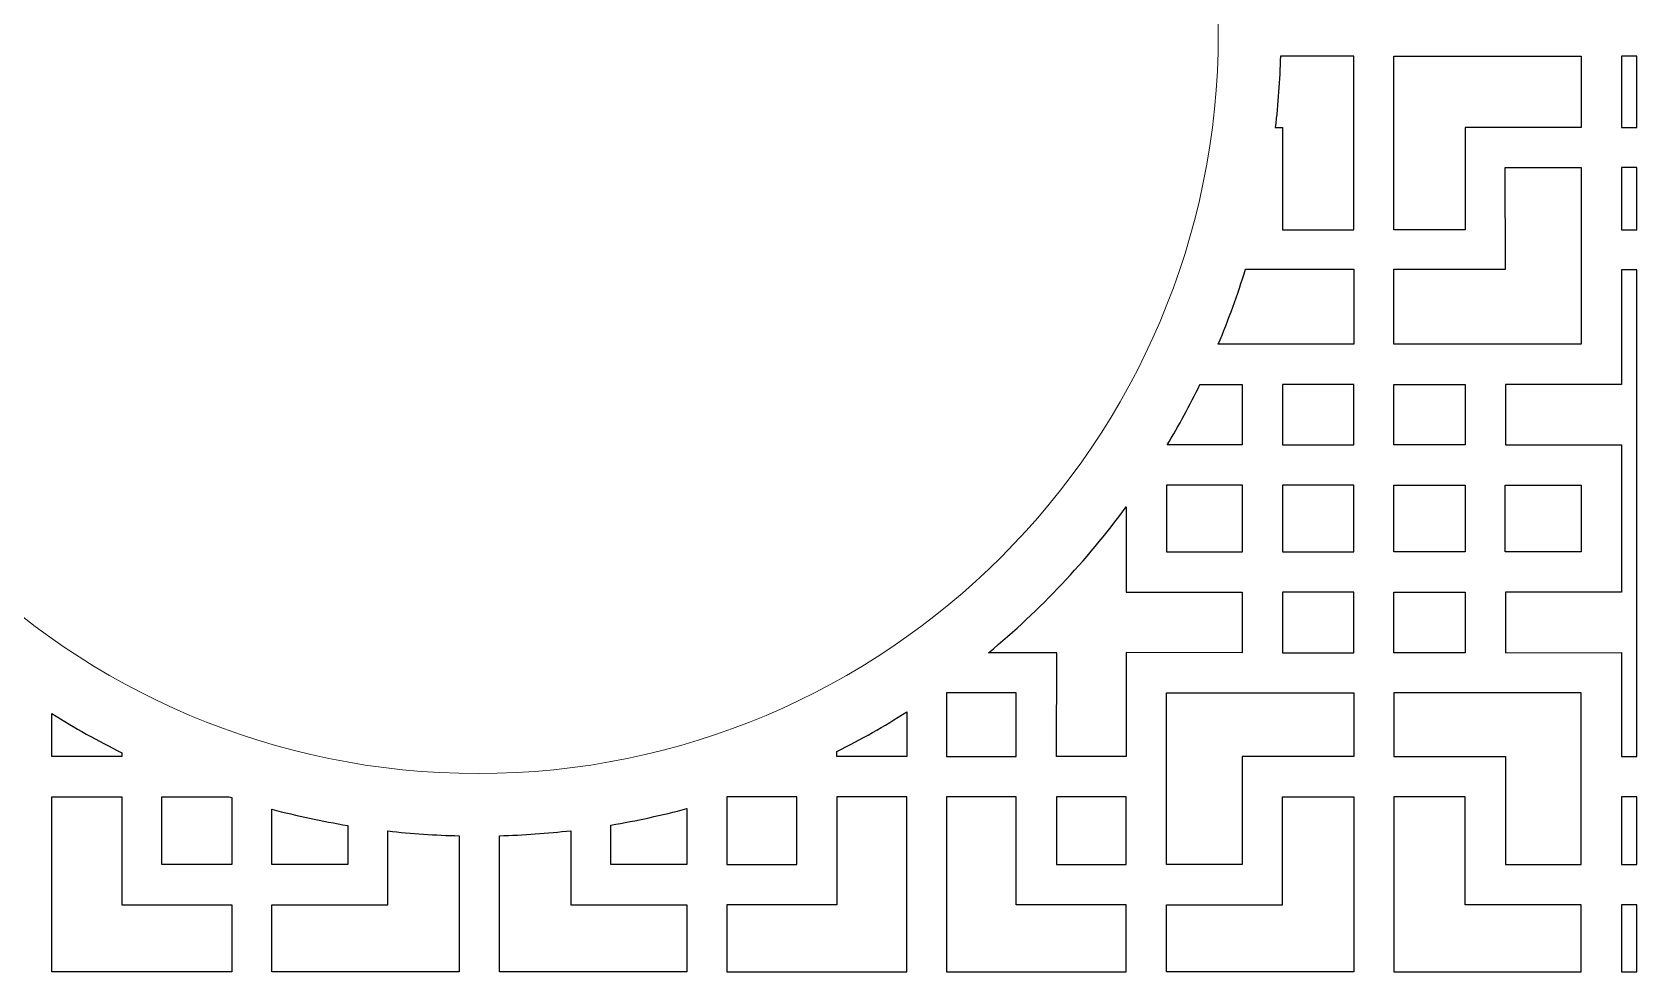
# Model space of a CAD drawing. Header units: centimetres. Extents: x -149 to 149, y -171 to 171.
# Drawn here: x 59.9 to 149.3, y -52.3 to 0 of the extents above; entities that cross this region are included whole.
import ezdxf

# ---------------------------------------------------------------- set-up
doc = ezdxf.new("R2010")
doc.units = ezdxf.units.CM
doc.header["$MEASUREMENT"] = 0
doc.layers.add('layer 1', color=7, linetype='Continuous')

msp = doc.modelspace()

# ---------------------------------------------------------------- linework, layer by layer
at = {"layer": 'layer 1', "color": 250, "lineweight": 9}
msp.add_ellipse((84.76632, -0.01514), major_axis=(0, 41.24595), ratio=0.99999976, dxfattribs=at)
at = {"layer": 'layer 1', "color": 142}
for points, knots in [([(129.47301, -1.29067), (129.47301, -1.29067), (133.55774, -1.29072), (133.55774, -1.29072), (133.55774, -1.29072), (133.55774, -1.29072), (133.55774, -10.96861), (133.55774, -10.96861), (133.55774, -10.96861), (133.55774, -10.96861), (129.58533, -10.96861), (129.58533, -10.96861), (129.58533, -10.96861), (129.58533, -10.96861), (129.58533, -5.26623), (129.58533, -5.26623), (129.58533, -5.26623), (129.58533, -5.26623), (129.18572, -5.26625), (129.18572, -5.26625), (129.18572, -5.26625), (129.33886, -3.95747), (129.43545, -2.63143), (129.47301, -1.29067)], [0, 0, 0, 0, 0.14285714, 0.14285714, 0.14285714, 0.14285714, 0.28571429, 0.28571429, 0.28571429, 0.28571429, 0.42857143, 0.42857143, 0.42857143, 0.42857143, 0.57142857, 0.57142857, 0.57142857, 0.57142857, 0.71428571, 0.71428571, 0.71428571, 0.71428571, 1, 1, 1, 1]), ([(135.79342, -1.29072), (135.79342, -1.29072), (135.79342, -10.96861), (135.79342, -10.96861), (135.79342, -10.96861), (135.79342, -10.96861), (139.76582, -10.96861), (139.76582, -10.96861), (139.76582, -10.96861), (139.76582, -10.96861), (139.76582, -5.26623), (139.76582, -5.26623), (139.76582, -5.26623), (139.76582, -5.26623), (146.23535, -5.26623), (146.23535, -5.26623), (146.23535, -5.26623), (146.23535, -5.26623), (146.23535, -1.29072), (146.23535, -1.29072), (146.23535, -1.29072), (146.23535, -1.29072), (135.79342, -1.29072), (135.79342, -1.29072)], [0, 0, 0, 0, 0.14285714, 0.14285714, 0.14285714, 0.14285714, 0.28571429, 0.28571429, 0.28571429, 0.28571429, 0.42857143, 0.42857143, 0.42857143, 0.42857143, 0.57142857, 0.57142857, 0.57142857, 0.57142857, 0.71428571, 0.71428571, 0.71428571, 0.71428571, 1, 1, 1, 1]), ([(149.33447, -5.26626), (149.33447, -5.26626), (148.47158, -5.26623), (148.47158, -5.26623), (148.47158, -5.26623), (148.47158, -5.26623), (148.47158, -1.29072), (148.47158, -1.29072), (148.47158, -1.29072), (148.47158, -1.29072), (149.33447, -1.29072), (149.33447, -1.29072), (149.33447, -1.29072), (149.33447, -1.29072), (149.33447, -5.26626), (149.33447, -5.26626)], [0, 0, 0, 0, 0.2, 0.2, 0.2, 0.2, 0.4, 0.4, 0.4, 0.4, 0.6, 0.6, 0.6, 0.6, 1, 1, 1, 1]), ([(146.23224, -17.34805), (146.23224, -17.34805), (146.23224, -7.50246), (146.23224, -7.50246), (146.23224, -7.50246), (146.23224, -7.50246), (142.00325, -7.50246), (142.00325, -7.50246), (142.00325, -7.50246), (142.00325, -7.50246), (142.00516, -13.16291), (142.00516, -13.16291), (142.00516, -13.16291), (142.00516, -13.16291), (135.79342, -13.16291), (135.79342, -13.16291), (135.79342, -13.16291), (135.79342, -13.16291), (135.79342, -17.34805), (135.79342, -17.34805), (135.79342, -17.34805), (135.79342, -17.34805), (146.23224, -17.34805), (146.23224, -17.34805)], [0, 0, 0, 0, 0.14285714, 0.14285714, 0.14285714, 0.14285714, 0.28571429, 0.28571429, 0.28571429, 0.28571429, 0.42857143, 0.42857143, 0.42857143, 0.42857143, 0.57142857, 0.57142857, 0.57142857, 0.57142857, 0.71428571, 0.71428571, 0.71428571, 0.71428571, 1, 1, 1, 1]), ([(149.33447, -10.96865), (149.33447, -10.96865), (148.47158, -10.96861), (148.47158, -10.96861), (148.47158, -10.96861), (148.47158, -10.96861), (148.47158, -7.50246), (148.47158, -7.50246), (148.47158, -7.50246), (148.47158, -7.50246), (149.33447, -7.50246), (149.33447, -7.50246), (149.33447, -7.50246), (149.33447, -7.50246), (149.33447, -10.96865), (149.33447, -10.96865)], [0, 0, 0, 0, 0.2, 0.2, 0.2, 0.2, 0.4, 0.4, 0.4, 0.4, 0.6, 0.6, 0.6, 0.6, 1, 1, 1, 1]), ([(126.00687, -17.34813), (126.00687, -17.34813), (133.55774, -17.34805), (133.55774, -17.34805), (133.55774, -17.34805), (133.55774, -17.34805), (133.55774, -13.16291), (133.55774, -13.16291), (133.55774, -13.16291), (133.55774, -13.16291), (127.5263, -13.16287), (127.5263, -13.16287), (127.5263, -13.16287), (127.08798, -14.58964), (126.58019, -15.98606), (126.00687, -17.34813)], [0, 0, 0, 0, 0.2, 0.2, 0.2, 0.2, 0.4, 0.4, 0.4, 0.4, 0.6, 0.6, 0.6, 0.6, 1, 1, 1, 1]), ([(149.33447, -40.3191), (149.33447, -40.3191), (148.47158, -40.31908), (148.47158, -40.31908), (148.47158, -40.31908), (148.47158, -40.31908), (148.47158, -34.52663), (148.47158, -34.52663), (148.47158, -34.52663), (148.47158, -34.52663), (142.00516, -34.52972), (142.00516, -34.52972), (142.00516, -34.52972), (142.00516, -34.52972), (142.00516, -31.15054), (142.00516, -31.15054), (142.00516, -31.15054), (142.00516, -31.15054), (148.47158, -31.15055), (148.47158, -31.15055), (148.47158, -31.15055), (148.47158, -31.15055), (148.47158, -22.95725), (148.47158, -22.95725), (148.47158, -22.95725), (148.47158, -22.95725), (142.00516, -22.95727), (142.00516, -22.95727), (142.00516, -22.95727), (142.00516, -22.95727), (142.00516, -19.58739), (142.00516, -19.58739), (142.00516, -19.58739), (142.00516, -19.58739), (148.47158, -19.58739), (148.47158, -19.58739), (148.47158, -19.58739), (148.47158, -19.58739), (148.47158, -13.20482), (148.47158, -13.20482), (148.47158, -13.20482), (148.47158, -13.20482), (149.33447, -13.20482), (149.33447, -13.20482), (149.33447, -13.20482), (149.33447, -13.20482), (149.33447, -40.3191), (149.33447, -40.3191)], [0, 0, 0, 0, 0.07692308, 0.07692308, 0.07692308, 0.07692308, 0.15384615, 0.15384615, 0.15384615, 0.15384615, 0.23076923, 0.23076923, 0.23076923, 0.23076923, 0.30769231, 0.30769231, 0.30769231, 0.30769231, 0.38461538, 0.38461538, 0.38461538, 0.38461538, 0.46153846, 0.46153846, 0.46153846, 0.46153846, 0.53846154, 0.53846154, 0.53846154, 0.53846154, 0.61538462, 0.61538462, 0.61538462, 0.61538462, 0.69230769, 0.69230769, 0.69230769, 0.69230769, 0.76923077, 0.76923077, 0.76923077, 0.76923077, 0.84615385, 0.84615385, 0.84615385, 0.84615385, 1, 1, 1, 1]), ([(123.16418, -22.95732), (123.16418, -22.95732), (127.346, -22.95727), (127.346, -22.95727), (127.346, -22.95727), (127.346, -22.95727), (127.346, -19.58739), (127.346, -19.58739), (127.346, -19.58739), (127.346, -19.58739), (124.99058, -19.58744), (124.99058, -19.58744), (124.99058, -19.58744), (124.42895, -20.73928), (123.81926, -21.86345), (123.16418, -22.95732)], [0, 0, 0, 0, 0.2, 0.2, 0.2, 0.2, 0.4, 0.4, 0.4, 0.4, 0.6, 0.6, 0.6, 0.6, 1, 1, 1, 1]), ([(129.58222, -19.58429), (129.58222, -19.58429), (133.55774, -19.58429), (133.55774, -19.58429), (133.55774, -19.58429), (133.55774, -19.58429), (133.55774, -22.95727), (133.55774, -22.95727), (133.55774, -22.95727), (133.55774, -22.95727), (129.58222, -22.95727), (129.58222, -22.95727), (129.58222, -22.95727), (129.58222, -22.95727), (129.58222, -19.58429), (129.58222, -19.58429)], [0, 0, 0, 0, 0.2, 0.2, 0.2, 0.2, 0.4, 0.4, 0.4, 0.4, 0.6, 0.6, 0.6, 0.6, 1, 1, 1, 1]), ([(139.76893, -19.58429), (139.76893, -19.58429), (135.79342, -19.58429), (135.79342, -19.58429), (135.79342, -19.58429), (135.79342, -19.58429), (135.79342, -22.95727), (135.79342, -22.95727), (135.79342, -22.95727), (135.79342, -22.95727), (139.76893, -22.95727), (139.76893, -22.95727), (139.76893, -22.95727), (139.76893, -22.95727), (139.76893, -19.58429), (139.76893, -19.58429)], [0, 0, 0, 0, 0.2, 0.2, 0.2, 0.2, 0.4, 0.4, 0.4, 0.4, 0.6, 0.6, 0.6, 0.6, 1, 1, 1, 1]), ([(123.11891, -25.19349), (123.11891, -25.19349), (127.35221, -25.19349), (127.35221, -25.19349), (127.35221, -25.19349), (127.35221, -25.19349), (127.35221, -28.9081), (127.35221, -28.9081), (127.35221, -28.9081), (127.35221, -28.9081), (123.11891, -28.9081), (123.11891, -28.9081), (123.11891, -28.9081), (123.11891, -28.9081), (123.11891, -25.19349), (123.11891, -25.19349)], [0, 0, 0, 0, 0.2, 0.2, 0.2, 0.2, 0.4, 0.4, 0.4, 0.4, 0.6, 0.6, 0.6, 0.6, 1, 1, 1, 1]), ([(129.58222, -25.19349), (129.58222, -25.19349), (133.55774, -25.19349), (133.55774, -25.19349), (133.55774, -25.19349), (133.55774, -25.19349), (133.55774, -28.91431), (133.55774, -28.91431), (133.55774, -28.91431), (133.55774, -28.91431), (129.58222, -28.91431), (129.58222, -28.91431), (129.58222, -28.91431), (129.58222, -28.91431), (129.58222, -25.19349), (129.58222, -25.19349)], [0, 0, 0, 0, 0.2, 0.2, 0.2, 0.2, 0.4, 0.4, 0.4, 0.4, 0.6, 0.6, 0.6, 0.6, 1, 1, 1, 1]), ([(139.76893, -25.19349), (139.76893, -25.19349), (135.79342, -25.19349), (135.79342, -25.19349), (135.79342, -25.19349), (135.79342, -25.19349), (135.79342, -28.91431), (135.79342, -28.91431), (135.79342, -28.91431), (135.79342, -28.91431), (139.76893, -28.91431), (139.76893, -28.91431), (139.76893, -28.91431), (139.76893, -28.91431), (139.76893, -25.19349), (139.76893, -25.19349)], [0, 0, 0, 0, 0.2, 0.2, 0.2, 0.2, 0.4, 0.4, 0.4, 0.4, 0.6, 0.6, 0.6, 0.6, 1, 1, 1, 1]), ([(146.23224, -25.19349), (146.23224, -25.19349), (141.99894, -25.19349), (141.99894, -25.19349), (141.99894, -25.19349), (141.99894, -25.19349), (141.99894, -28.9081), (141.99894, -28.9081), (141.99894, -28.9081), (141.99894, -28.9081), (146.23224, -28.9081), (146.23224, -28.9081), (146.23224, -28.9081), (146.23224, -28.9081), (146.23224, -25.19349), (146.23224, -25.19349)], [0, 0, 0, 0, 0.2, 0.2, 0.2, 0.2, 0.4, 0.4, 0.4, 0.4, 0.6, 0.6, 0.6, 0.6, 1, 1, 1, 1]), ([(113.20834, -34.52976), (113.20834, -34.52976), (117.00963, -34.52972), (117.00963, -34.52972), (117.00963, -34.52972), (117.00963, -34.52972), (116.99414, -40.31908), (116.99414, -40.31908), (116.99414, -40.31908), (116.99414, -40.31908), (120.87958, -40.31908), (120.87958, -40.31908), (120.87958, -40.31908), (120.87958, -40.31908), (120.87958, -34.52663), (120.87958, -34.52663), (120.87958, -34.52663), (120.87958, -34.52663), (127.346, -34.52972), (127.346, -34.52972), (127.346, -34.52972), (127.346, -34.52972), (127.346, -31.15054), (127.346, -31.15054), (127.346, -31.15054), (127.346, -31.15054), (120.87958, -31.15055), (120.87958, -31.15055), (120.87958, -31.15055), (120.87958, -31.15055), (120.87978, -26.40072), (120.87978, -26.40072), (120.87978, -26.40072), (118.66986, -29.41993), (116.0905, -32.15183), (113.20834, -34.52976)], [0, 0, 0, 0, 0.1, 0.1, 0.1, 0.1, 0.2, 0.2, 0.2, 0.2, 0.3, 0.3, 0.3, 0.3, 0.4, 0.4, 0.4, 0.4, 0.5, 0.5, 0.5, 0.5, 0.6, 0.6, 0.6, 0.6, 0.7, 0.7, 0.7, 0.7, 0.8, 0.8, 0.8, 0.8, 1, 1, 1, 1]), ([(129.58222, -31.14744), (129.58222, -31.14744), (133.55774, -31.14744), (133.55774, -31.14744), (133.55774, -31.14744), (133.55774, -31.14744), (133.55774, -34.52972), (133.55774, -34.52972), (133.55774, -34.52972), (133.55774, -34.52972), (129.58222, -34.52972), (129.58222, -34.52972), (129.58222, -34.52972), (129.58222, -34.52972), (129.58222, -31.14744), (129.58222, -31.14744)], [0, 0, 0, 0, 0.2, 0.2, 0.2, 0.2, 0.4, 0.4, 0.4, 0.4, 0.6, 0.6, 0.6, 0.6, 1, 1, 1, 1]), ([(139.76893, -31.14744), (139.76893, -31.14744), (135.79342, -31.14744), (135.79342, -31.14744), (135.79342, -31.14744), (135.79342, -31.14744), (135.79342, -34.52972), (135.79342, -34.52972), (135.79342, -34.52972), (135.79342, -34.52972), (139.76893, -34.52972), (139.76893, -34.52972), (139.76893, -34.52972), (139.76893, -34.52972), (139.76893, -31.14744), (139.76893, -31.14744)], [0, 0, 0, 0, 0.2, 0.2, 0.2, 0.2, 0.4, 0.4, 0.4, 0.4, 0.6, 0.6, 0.6, 0.6, 1, 1, 1, 1]), ([(110.86315, -36.76286), (110.86315, -36.76286), (114.7548, -36.76286), (114.7548, -36.76286), (114.7548, -36.76286), (114.7548, -36.76286), (114.7548, -40.31286), (114.7548, -40.31286), (114.7548, -40.31286), (114.7548, -40.31286), (110.86315, -40.31286), (110.86315, -40.31286), (110.86315, -40.31286), (110.86315, -40.31286), (110.86315, -36.76286), (110.86315, -36.76286)], [0, 0, 0, 0, 0.2, 0.2, 0.2, 0.2, 0.4, 0.4, 0.4, 0.4, 0.6, 0.6, 0.6, 0.6, 1, 1, 1, 1]), ([(127.346, -40.31286), (127.346, -40.31286), (133.55774, -40.31908), (133.55774, -40.31908), (133.55774, -40.31908), (133.55774, -40.31908), (133.55774, -36.76596), (133.55774, -36.76596), (133.55774, -36.76596), (133.55774, -36.76596), (123.11891, -36.76596), (123.11891, -36.76596), (123.11891, -36.76596), (123.11891, -36.76596), (123.11891, -46.33514), (123.11891, -46.33514), (123.11891, -46.33514), (123.11891, -46.33514), (127.346, -46.33514), (127.346, -46.33514), (127.346, -46.33514), (127.346, -46.33514), (127.346, -40.31286), (127.346, -40.31286)], [0, 0, 0, 0, 0.14285714, 0.14285714, 0.14285714, 0.14285714, 0.28571429, 0.28571429, 0.28571429, 0.28571429, 0.42857143, 0.42857143, 0.42857143, 0.42857143, 0.57142857, 0.57142857, 0.57142857, 0.57142857, 0.71428571, 0.71428571, 0.71428571, 0.71428571, 1, 1, 1, 1]), ([(142.00516, -40.31286), (142.00516, -40.31286), (135.79342, -40.31908), (135.79342, -40.31908), (135.79342, -40.31908), (135.79342, -40.31908), (135.79342, -36.76596), (135.79342, -36.76596), (135.79342, -36.76596), (135.79342, -36.76596), (146.23224, -36.76596), (146.23224, -36.76596), (146.23224, -36.76596), (146.23224, -36.76596), (146.23224, -46.33514), (146.23224, -46.33514), (146.23224, -46.33514), (146.23224, -46.33514), (142.00516, -46.33514), (142.00516, -46.33514), (142.00516, -46.33514), (142.00516, -46.33514), (142.00516, -40.31286), (142.00516, -40.31286)], [0, 0, 0, 0, 0.14285714, 0.14285714, 0.14285714, 0.14285714, 0.28571429, 0.28571429, 0.28571429, 0.28571429, 0.42857143, 0.42857143, 0.42857143, 0.42857143, 0.57142857, 0.57142857, 0.57142857, 0.57142857, 0.71428571, 0.71428571, 0.71428571, 0.71428571, 1, 1, 1, 1]), ([(61.02596, -37.92352), (61.02596, -37.92352), (61.02606, -40.31286), (61.02606, -40.31286), (61.02606, -40.31286), (61.02606, -40.31286), (64.91461, -40.31286), (64.91461, -40.31286), (64.91461, -40.31286), (64.91461, -40.31286), (64.91456, -40.10188), (64.91456, -40.10188), (64.91456, -40.10188), (63.57919, -39.43916), (62.2816, -38.71166), (61.02596, -37.92352)], [0, 0, 0, 0, 0.2, 0.2, 0.2, 0.2, 0.4, 0.4, 0.4, 0.4, 0.6, 0.6, 0.6, 0.6, 1, 1, 1, 1]), ([(104.76324, -40.02957), (104.76324, -40.02957), (104.76322, -40.31286), (104.76322, -40.31286), (104.76322, -40.31286), (104.76322, -40.31286), (108.65177, -40.31286), (108.65177, -40.31286), (108.65177, -40.31286), (108.65177, -40.31286), (108.65182, -37.83209), (108.65182, -37.83209), (108.65182, -37.83209), (107.39652, -38.62672), (106.09895, -39.36062), (104.76324, -40.02957)], [0, 0, 0, 0, 0.2, 0.2, 0.2, 0.2, 0.4, 0.4, 0.4, 0.4, 0.6, 0.6, 0.6, 0.6, 1, 1, 1, 1]), ([(64.91461, -48.57137), (64.91461, -48.57137), (64.91461, -42.5522), (64.91461, -42.5522), (64.91461, -42.5522), (64.91461, -42.5522), (61.02606, -42.5522), (61.02606, -42.5522), (61.02606, -42.5522), (61.02606, -42.5522), (61.02606, -52.31084), (61.02606, -52.31084), (61.02606, -52.31084), (61.02606, -52.31084), (71.04249, -52.31084), (71.04249, -52.31084), (71.04249, -52.31084), (71.04249, -52.31084), (71.04249, -48.57137), (71.04249, -48.57137), (71.04249, -48.57137), (71.04249, -48.57137), (64.91461, -48.57137), (64.91461, -48.57137)], [0, 0, 0, 0, 0.14285714, 0.14285714, 0.14285714, 0.14285714, 0.28571429, 0.28571429, 0.28571429, 0.28571429, 0.42857143, 0.42857143, 0.42857143, 0.42857143, 0.57142857, 0.57142857, 0.57142857, 0.57142857, 0.71428571, 0.71428571, 0.71428571, 0.71428571, 1, 1, 1, 1]), ([(71.04249, -42.59381), (70.99645, -42.57898), (70.95039, -42.56406), (70.90443, -42.54909), (70.90443, -42.54909), (70.90443, -42.54909), (67.15084, -42.54909), (67.15084, -42.54909), (67.15084, -42.54909), (67.15084, -42.54909), (67.15084, -46.33514), (67.15084, -46.33514), (67.15084, -46.33514), (67.15084, -46.33514), (71.04249, -46.33514), (71.04249, -46.33514), (71.04249, -46.33514), (71.04249, -46.33514), (71.04249, -42.59381), (71.04249, -42.59381)], [0, 0, 0, 0, 0.16666667, 0.16666667, 0.16666667, 0.16666667, 0.33333333, 0.33333333, 0.33333333, 0.33333333, 0.5, 0.5, 0.5, 0.5, 0.66666667, 0.66666667, 0.66666667, 0.66666667, 1, 1, 1, 1]), ([(98.63534, -42.54909), (98.63534, -42.54909), (102.527, -42.54909), (102.527, -42.54909), (102.527, -42.54909), (102.527, -42.54909), (102.527, -46.33514), (102.527, -46.33514), (102.527, -46.33514), (102.527, -46.33514), (98.63534, -46.33514), (98.63534, -46.33514), (98.63534, -46.33514), (98.63534, -46.33514), (98.63534, -42.54909), (98.63534, -42.54909)], [0, 0, 0, 0, 0.2, 0.2, 0.2, 0.2, 0.4, 0.4, 0.4, 0.4, 0.6, 0.6, 0.6, 0.6, 1, 1, 1, 1]), ([(104.76322, -48.57137), (104.76322, -48.57137), (104.76322, -42.5522), (104.76322, -42.5522), (104.76322, -42.5522), (104.76322, -42.5522), (108.65177, -42.5522), (108.65177, -42.5522), (108.65177, -42.5522), (108.65177, -42.5522), (108.65177, -52.31084), (108.65177, -52.31084), (108.65177, -52.31084), (108.65177, -52.31084), (98.63534, -52.31084), (98.63534, -52.31084), (98.63534, -52.31084), (98.63534, -52.31084), (98.63534, -48.57137), (98.63534, -48.57137), (98.63534, -48.57137), (98.63534, -48.57137), (104.76322, -48.57137), (104.76322, -48.57137)], [0, 0, 0, 0, 0.14285714, 0.14285714, 0.14285714, 0.14285714, 0.28571429, 0.28571429, 0.28571429, 0.28571429, 0.42857143, 0.42857143, 0.42857143, 0.42857143, 0.57142857, 0.57142857, 0.57142857, 0.57142857, 0.71428571, 0.71428571, 0.71428571, 0.71428571, 1, 1, 1, 1]), ([(110.86315, -52.31084), (110.86315, -52.31084), (110.86315, -42.5522), (110.86315, -42.5522), (110.86315, -42.5522), (110.86315, -42.5522), (114.75482, -42.5522), (114.75482, -42.5522), (114.75482, -42.5522), (114.75482, -42.5522), (114.7517, -48.57137), (114.7517, -48.57137), (114.7517, -48.57137), (114.7517, -48.57137), (120.87958, -48.57137), (120.87958, -48.57137), (120.87958, -48.57137), (120.87958, -48.57137), (120.87958, -52.31084), (120.87958, -52.31084), (120.87958, -52.31084), (120.87958, -52.31084), (110.86315, -52.31084), (110.86315, -52.31084)], [0, 0, 0, 0, 0.14285714, 0.14285714, 0.14285714, 0.14285714, 0.28571429, 0.28571429, 0.28571429, 0.28571429, 0.42857143, 0.42857143, 0.42857143, 0.42857143, 0.57142857, 0.57142857, 0.57142857, 0.57142857, 0.71428571, 0.71428571, 0.71428571, 0.71428571, 1, 1, 1, 1]), ([(116.98792, -42.54909), (116.98792, -42.54909), (120.87958, -42.54909), (120.87958, -42.54909), (120.87958, -42.54909), (120.87958, -42.54909), (120.87958, -46.33514), (120.87958, -46.33514), (120.87958, -46.33514), (120.87958, -46.33514), (116.98792, -46.33514), (116.98792, -46.33514), (116.98792, -46.33514), (116.98792, -46.33514), (116.98792, -42.54909), (116.98792, -42.54909)], [0, 0, 0, 0, 0.2, 0.2, 0.2, 0.2, 0.4, 0.4, 0.4, 0.4, 0.6, 0.6, 0.6, 0.6, 1, 1, 1, 1]), ([(133.55774, -52.31084), (133.55774, -52.31084), (133.55774, -42.5522), (133.55774, -42.5522), (133.55774, -42.5522), (133.55774, -42.5522), (129.58222, -42.5522), (129.58222, -42.5522), (129.58222, -42.5522), (129.58222, -42.5522), (129.58533, -48.57137), (129.58533, -48.57137), (129.58533, -48.57137), (129.58533, -48.57137), (123.11891, -48.57137), (123.11891, -48.57137), (123.11891, -48.57137), (123.11891, -48.57137), (123.11891, -52.31084), (123.11891, -52.31084), (123.11891, -52.31084), (123.11891, -52.31084), (133.55774, -52.31084), (133.55774, -52.31084)], [0, 0, 0, 0, 0.14285714, 0.14285714, 0.14285714, 0.14285714, 0.28571429, 0.28571429, 0.28571429, 0.28571429, 0.42857143, 0.42857143, 0.42857143, 0.42857143, 0.57142857, 0.57142857, 0.57142857, 0.57142857, 0.71428571, 0.71428571, 0.71428571, 0.71428571, 1, 1, 1, 1]), ([(135.79342, -52.31084), (135.79342, -52.31084), (135.79342, -42.5522), (135.79342, -42.5522), (135.79342, -42.5522), (135.79342, -42.5522), (139.76893, -42.5522), (139.76893, -42.5522), (139.76893, -42.5522), (139.76893, -42.5522), (139.76582, -48.57137), (139.76582, -48.57137), (139.76582, -48.57137), (139.76582, -48.57137), (146.23224, -48.57137), (146.23224, -48.57137), (146.23224, -48.57137), (146.23224, -48.57137), (146.23224, -52.31084), (146.23224, -52.31084), (146.23224, -52.31084), (146.23224, -52.31084), (135.79342, -52.31084), (135.79342, -52.31084)], [0, 0, 0, 0, 0.14285714, 0.14285714, 0.14285714, 0.14285714, 0.28571429, 0.28571429, 0.28571429, 0.28571429, 0.42857143, 0.42857143, 0.42857143, 0.42857143, 0.57142857, 0.57142857, 0.57142857, 0.57142857, 0.71428571, 0.71428571, 0.71428571, 0.71428571, 1, 1, 1, 1]), ([(149.33447, -46.33511), (149.33447, -46.33511), (148.47158, -46.33514), (148.47158, -46.33514), (148.47158, -46.33514), (148.47158, -46.33514), (148.47158, -42.54909), (148.47158, -42.54909), (148.47158, -42.54909), (148.47158, -42.54909), (149.33447, -42.54909), (149.33447, -42.54909), (149.33447, -42.54909), (149.33447, -42.54909), (149.33447, -46.33511), (149.33447, -46.33511)], [0, 0, 0, 0, 0.2, 0.2, 0.2, 0.2, 0.4, 0.4, 0.4, 0.4, 0.6, 0.6, 0.6, 0.6, 1, 1, 1, 1]), ([(73.28398, -43.25136), (73.28398, -43.25136), (73.28182, -46.33514), (73.28182, -46.33514), (73.28182, -46.33514), (73.28182, -46.33514), (77.50891, -46.33514), (77.50891, -46.33514), (77.50891, -46.33514), (77.50891, -46.33514), (77.50895, -44.15357), (77.50895, -44.15357), (77.50895, -44.15357), (76.07664, -43.91976), (74.66716, -43.61787), (73.28398, -43.25136)], [0, 0, 0, 0, 0.2, 0.2, 0.2, 0.2, 0.4, 0.4, 0.4, 0.4, 0.6, 0.6, 0.6, 0.6, 1, 1, 1, 1]), ([(92.16894, -44.12964), (92.16894, -44.12964), (92.16892, -46.33514), (92.16892, -46.33514), (92.16892, -46.33514), (92.16892, -46.33514), (96.39601, -46.33514), (96.39601, -46.33514), (96.39601, -46.33514), (96.39601, -46.33514), (96.39389, -43.21265), (96.39389, -43.21265), (96.39389, -43.21265), (95.01089, -43.58413), (93.60141, -43.89095), (92.16894, -44.12964)], [0, 0, 0, 0, 0.2, 0.2, 0.2, 0.2, 0.4, 0.4, 0.4, 0.4, 0.6, 0.6, 0.6, 0.6, 1, 1, 1, 1]), ([(79.74614, -44.46093), (79.74614, -44.46093), (79.74823, -48.57137), (79.74823, -48.57137), (79.74823, -48.57137), (79.74823, -48.57137), (73.28182, -48.57137), (73.28182, -48.57137), (73.28182, -48.57137), (73.28182, -48.57137), (73.28182, -52.31084), (73.28182, -52.31084), (73.28182, -52.31084), (73.28182, -52.31084), (83.72065, -52.31084), (83.72065, -52.31084), (83.72065, -52.31084), (83.72065, -52.31084), (83.72067, -44.72768), (83.72067, -44.72768), (83.72067, -44.72768), (82.38045, -44.69693), (81.05474, -44.60718), (79.74614, -44.46093)], [0, 0, 0, 0, 0.14285714, 0.14285714, 0.14285714, 0.14285714, 0.28571429, 0.28571429, 0.28571429, 0.28571429, 0.42857143, 0.42857143, 0.42857143, 0.42857143, 0.57142857, 0.57142857, 0.57142857, 0.57142857, 0.71428571, 0.71428571, 0.71428571, 0.71428571, 1, 1, 1, 1]), ([(85.95717, -44.72412), (85.95717, -44.72412), (85.95718, -52.31084), (85.95718, -52.31084), (85.95718, -52.31084), (85.95718, -52.31084), (96.39601, -52.31084), (96.39601, -52.31084), (96.39601, -52.31084), (96.39601, -52.31084), (96.39601, -48.57137), (96.39601, -48.57137), (96.39601, -48.57137), (96.39601, -48.57137), (89.9296, -48.57137), (89.9296, -48.57137), (89.9296, -48.57137), (89.9296, -48.57137), (89.93175, -44.44449), (89.93175, -44.44449), (89.93175, -44.44449), (88.62324, -44.59504), (87.29752, -44.68907), (85.95717, -44.72412)], [0, 0, 0, 0, 0.14285714, 0.14285714, 0.14285714, 0.14285714, 0.28571429, 0.28571429, 0.28571429, 0.28571429, 0.42857143, 0.42857143, 0.42857143, 0.42857143, 0.57142857, 0.57142857, 0.57142857, 0.57142857, 0.71428571, 0.71428571, 0.71428571, 0.71428571, 1, 1, 1, 1]), ([(149.33447, -52.31086), (149.33447, -52.31086), (148.47158, -52.31084), (148.47158, -52.31084), (148.47158, -52.31084), (148.47158, -52.31084), (148.47158, -48.57137), (148.47158, -48.57137), (148.47158, -48.57137), (148.47158, -48.57137), (149.33447, -48.57137), (149.33447, -48.57137), (149.33447, -48.57137), (149.33447, -48.57137), (149.33447, -52.31086), (149.33447, -52.31086)], [0, 0, 0, 0, 0.2, 0.2, 0.2, 0.2, 0.4, 0.4, 0.4, 0.4, 0.6, 0.6, 0.6, 0.6, 1, 1, 1, 1])]:
    msp.add_open_spline(points, degree=3, knots=knots, dxfattribs=at)
at = {"layer": 'layer 1', "color": 250, "lineweight": 9}
for points, knots in [([(129.47301, -1.29067), (129.47301, -1.29067), (133.55774, -1.29072), (133.55774, -1.29072), (133.55774, -1.29072), (133.55774, -1.29072), (133.55774, -10.96861), (133.55774, -10.96861), (133.55774, -10.96861), (133.55774, -10.96861), (129.58533, -10.96861), (129.58533, -10.96861), (129.58533, -10.96861), (129.58533, -10.96861), (129.58533, -5.26623), (129.58533, -5.26623), (129.58533, -5.26623), (129.58533, -5.26623), (129.18572, -5.26625), (129.18572, -5.26625), (129.18572, -5.26625), (129.33886, -3.95747), (129.43545, -2.63143), (129.47301, -1.29067)], [0, 0, 0, 0, 0.14285714, 0.14285714, 0.14285714, 0.14285714, 0.28571429, 0.28571429, 0.28571429, 0.28571429, 0.42857143, 0.42857143, 0.42857143, 0.42857143, 0.57142857, 0.57142857, 0.57142857, 0.57142857, 0.71428571, 0.71428571, 0.71428571, 0.71428571, 1, 1, 1, 1]), ([(135.79342, -1.29072), (135.79342, -1.29072), (135.79342, -10.96861), (135.79342, -10.96861), (135.79342, -10.96861), (135.79342, -10.96861), (139.76582, -10.96861), (139.76582, -10.96861), (139.76582, -10.96861), (139.76582, -10.96861), (139.76582, -5.26623), (139.76582, -5.26623), (139.76582, -5.26623), (139.76582, -5.26623), (146.23535, -5.26623), (146.23535, -5.26623), (146.23535, -5.26623), (146.23535, -5.26623), (146.23535, -1.29072), (146.23535, -1.29072), (146.23535, -1.29072), (146.23535, -1.29072), (135.79342, -1.29072), (135.79342, -1.29072)], [0, 0, 0, 0, 0.14285714, 0.14285714, 0.14285714, 0.14285714, 0.28571429, 0.28571429, 0.28571429, 0.28571429, 0.42857143, 0.42857143, 0.42857143, 0.42857143, 0.57142857, 0.57142857, 0.57142857, 0.57142857, 0.71428571, 0.71428571, 0.71428571, 0.71428571, 1, 1, 1, 1]), ([(149.33447, -5.26626), (149.33447, -5.26626), (148.47158, -5.26623), (148.47158, -5.26623), (148.47158, -5.26623), (148.47158, -5.26623), (148.47158, -1.29072), (148.47158, -1.29072), (148.47158, -1.29072), (148.47158, -1.29072), (149.33447, -1.29072), (149.33447, -1.29072), (149.33447, -1.29072), (149.33447, -1.29072), (149.33447, -5.26626), (149.33447, -5.26626)], [0, 0, 0, 0, 0.2, 0.2, 0.2, 0.2, 0.4, 0.4, 0.4, 0.4, 0.6, 0.6, 0.6, 0.6, 1, 1, 1, 1]), ([(146.23224, -17.34805), (146.23224, -17.34805), (146.23224, -7.50246), (146.23224, -7.50246), (146.23224, -7.50246), (146.23224, -7.50246), (142.00325, -7.50246), (142.00325, -7.50246), (142.00325, -7.50246), (142.00325, -7.50246), (142.00516, -13.16291), (142.00516, -13.16291), (142.00516, -13.16291), (142.00516, -13.16291), (135.79342, -13.16291), (135.79342, -13.16291), (135.79342, -13.16291), (135.79342, -13.16291), (135.79342, -17.34805), (135.79342, -17.34805), (135.79342, -17.34805), (135.79342, -17.34805), (146.23224, -17.34805), (146.23224, -17.34805)], [0, 0, 0, 0, 0.14285714, 0.14285714, 0.14285714, 0.14285714, 0.28571429, 0.28571429, 0.28571429, 0.28571429, 0.42857143, 0.42857143, 0.42857143, 0.42857143, 0.57142857, 0.57142857, 0.57142857, 0.57142857, 0.71428571, 0.71428571, 0.71428571, 0.71428571, 1, 1, 1, 1]), ([(149.33447, -10.96865), (149.33447, -10.96865), (148.47158, -10.96861), (148.47158, -10.96861), (148.47158, -10.96861), (148.47158, -10.96861), (148.47158, -7.50246), (148.47158, -7.50246), (148.47158, -7.50246), (148.47158, -7.50246), (149.33447, -7.50246), (149.33447, -7.50246), (149.33447, -7.50246), (149.33447, -7.50246), (149.33447, -10.96865), (149.33447, -10.96865)], [0, 0, 0, 0, 0.2, 0.2, 0.2, 0.2, 0.4, 0.4, 0.4, 0.4, 0.6, 0.6, 0.6, 0.6, 1, 1, 1, 1]), ([(126.00687, -17.34813), (126.00687, -17.34813), (133.55774, -17.34805), (133.55774, -17.34805), (133.55774, -17.34805), (133.55774, -17.34805), (133.55774, -13.16291), (133.55774, -13.16291), (133.55774, -13.16291), (133.55774, -13.16291), (127.5263, -13.16287), (127.5263, -13.16287), (127.5263, -13.16287), (127.08798, -14.58964), (126.58019, -15.98606), (126.00687, -17.34813)], [0, 0, 0, 0, 0.2, 0.2, 0.2, 0.2, 0.4, 0.4, 0.4, 0.4, 0.6, 0.6, 0.6, 0.6, 1, 1, 1, 1]), ([(149.33447, -40.3191), (149.33447, -40.3191), (148.47158, -40.31908), (148.47158, -40.31908), (148.47158, -40.31908), (148.47158, -40.31908), (148.47158, -34.52663), (148.47158, -34.52663), (148.47158, -34.52663), (148.47158, -34.52663), (142.00516, -34.52972), (142.00516, -34.52972), (142.00516, -34.52972), (142.00516, -34.52972), (142.00516, -31.15054), (142.00516, -31.15054), (142.00516, -31.15054), (142.00516, -31.15054), (148.47158, -31.15055), (148.47158, -31.15055), (148.47158, -31.15055), (148.47158, -31.15055), (148.47158, -22.95725), (148.47158, -22.95725), (148.47158, -22.95725), (148.47158, -22.95725), (142.00516, -22.95727), (142.00516, -22.95727), (142.00516, -22.95727), (142.00516, -22.95727), (142.00516, -19.58739), (142.00516, -19.58739), (142.00516, -19.58739), (142.00516, -19.58739), (148.47158, -19.58739), (148.47158, -19.58739), (148.47158, -19.58739), (148.47158, -19.58739), (148.47158, -13.20482), (148.47158, -13.20482), (148.47158, -13.20482), (148.47158, -13.20482), (149.33447, -13.20482), (149.33447, -13.20482), (149.33447, -13.20482), (149.33447, -13.20482), (149.33447, -40.3191), (149.33447, -40.3191)], [0, 0, 0, 0, 0.07692308, 0.07692308, 0.07692308, 0.07692308, 0.15384615, 0.15384615, 0.15384615, 0.15384615, 0.23076923, 0.23076923, 0.23076923, 0.23076923, 0.30769231, 0.30769231, 0.30769231, 0.30769231, 0.38461538, 0.38461538, 0.38461538, 0.38461538, 0.46153846, 0.46153846, 0.46153846, 0.46153846, 0.53846154, 0.53846154, 0.53846154, 0.53846154, 0.61538462, 0.61538462, 0.61538462, 0.61538462, 0.69230769, 0.69230769, 0.69230769, 0.69230769, 0.76923077, 0.76923077, 0.76923077, 0.76923077, 0.84615385, 0.84615385, 0.84615385, 0.84615385, 1, 1, 1, 1]), ([(123.16418, -22.95732), (123.16418, -22.95732), (127.346, -22.95727), (127.346, -22.95727), (127.346, -22.95727), (127.346, -22.95727), (127.346, -19.58739), (127.346, -19.58739), (127.346, -19.58739), (127.346, -19.58739), (124.99058, -19.58744), (124.99058, -19.58744), (124.99058, -19.58744), (124.42895, -20.73928), (123.81926, -21.86345), (123.16418, -22.95732)], [0, 0, 0, 0, 0.2, 0.2, 0.2, 0.2, 0.4, 0.4, 0.4, 0.4, 0.6, 0.6, 0.6, 0.6, 1, 1, 1, 1]), ([(129.58222, -19.58429), (129.58222, -19.58429), (133.55774, -19.58429), (133.55774, -19.58429), (133.55774, -19.58429), (133.55774, -19.58429), (133.55774, -22.95727), (133.55774, -22.95727), (133.55774, -22.95727), (133.55774, -22.95727), (129.58222, -22.95727), (129.58222, -22.95727), (129.58222, -22.95727), (129.58222, -22.95727), (129.58222, -19.58429), (129.58222, -19.58429)], [0, 0, 0, 0, 0.2, 0.2, 0.2, 0.2, 0.4, 0.4, 0.4, 0.4, 0.6, 0.6, 0.6, 0.6, 1, 1, 1, 1]), ([(139.76893, -19.58429), (139.76893, -19.58429), (135.79342, -19.58429), (135.79342, -19.58429), (135.79342, -19.58429), (135.79342, -19.58429), (135.79342, -22.95727), (135.79342, -22.95727), (135.79342, -22.95727), (135.79342, -22.95727), (139.76893, -22.95727), (139.76893, -22.95727), (139.76893, -22.95727), (139.76893, -22.95727), (139.76893, -19.58429), (139.76893, -19.58429)], [0, 0, 0, 0, 0.2, 0.2, 0.2, 0.2, 0.4, 0.4, 0.4, 0.4, 0.6, 0.6, 0.6, 0.6, 1, 1, 1, 1]), ([(123.11891, -25.19349), (123.11891, -25.19349), (127.35221, -25.19349), (127.35221, -25.19349), (127.35221, -25.19349), (127.35221, -25.19349), (127.35221, -28.9081), (127.35221, -28.9081), (127.35221, -28.9081), (127.35221, -28.9081), (123.11891, -28.9081), (123.11891, -28.9081), (123.11891, -28.9081), (123.11891, -28.9081), (123.11891, -25.19349), (123.11891, -25.19349)], [0, 0, 0, 0, 0.2, 0.2, 0.2, 0.2, 0.4, 0.4, 0.4, 0.4, 0.6, 0.6, 0.6, 0.6, 1, 1, 1, 1]), ([(129.58222, -25.19349), (129.58222, -25.19349), (133.55774, -25.19349), (133.55774, -25.19349), (133.55774, -25.19349), (133.55774, -25.19349), (133.55774, -28.91431), (133.55774, -28.91431), (133.55774, -28.91431), (133.55774, -28.91431), (129.58222, -28.91431), (129.58222, -28.91431), (129.58222, -28.91431), (129.58222, -28.91431), (129.58222, -25.19349), (129.58222, -25.19349)], [0, 0, 0, 0, 0.2, 0.2, 0.2, 0.2, 0.4, 0.4, 0.4, 0.4, 0.6, 0.6, 0.6, 0.6, 1, 1, 1, 1]), ([(139.76893, -25.19349), (139.76893, -25.19349), (135.79342, -25.19349), (135.79342, -25.19349), (135.79342, -25.19349), (135.79342, -25.19349), (135.79342, -28.91431), (135.79342, -28.91431), (135.79342, -28.91431), (135.79342, -28.91431), (139.76893, -28.91431), (139.76893, -28.91431), (139.76893, -28.91431), (139.76893, -28.91431), (139.76893, -25.19349), (139.76893, -25.19349)], [0, 0, 0, 0, 0.2, 0.2, 0.2, 0.2, 0.4, 0.4, 0.4, 0.4, 0.6, 0.6, 0.6, 0.6, 1, 1, 1, 1]), ([(146.23224, -25.19349), (146.23224, -25.19349), (141.99894, -25.19349), (141.99894, -25.19349), (141.99894, -25.19349), (141.99894, -25.19349), (141.99894, -28.9081), (141.99894, -28.9081), (141.99894, -28.9081), (141.99894, -28.9081), (146.23224, -28.9081), (146.23224, -28.9081), (146.23224, -28.9081), (146.23224, -28.9081), (146.23224, -25.19349), (146.23224, -25.19349)], [0, 0, 0, 0, 0.2, 0.2, 0.2, 0.2, 0.4, 0.4, 0.4, 0.4, 0.6, 0.6, 0.6, 0.6, 1, 1, 1, 1]), ([(113.20834, -34.52976), (113.20834, -34.52976), (117.00963, -34.52972), (117.00963, -34.52972), (117.00963, -34.52972), (117.00963, -34.52972), (116.99414, -40.31908), (116.99414, -40.31908), (116.99414, -40.31908), (116.99414, -40.31908), (120.87958, -40.31908), (120.87958, -40.31908), (120.87958, -40.31908), (120.87958, -40.31908), (120.87958, -34.52663), (120.87958, -34.52663), (120.87958, -34.52663), (120.87958, -34.52663), (127.346, -34.52972), (127.346, -34.52972), (127.346, -34.52972), (127.346, -34.52972), (127.346, -31.15054), (127.346, -31.15054), (127.346, -31.15054), (127.346, -31.15054), (120.87958, -31.15055), (120.87958, -31.15055), (120.87958, -31.15055), (120.87958, -31.15055), (120.87978, -26.40072), (120.87978, -26.40072), (120.87978, -26.40072), (118.66986, -29.41993), (116.0905, -32.15183), (113.20834, -34.52976)], [0, 0, 0, 0, 0.1, 0.1, 0.1, 0.1, 0.2, 0.2, 0.2, 0.2, 0.3, 0.3, 0.3, 0.3, 0.4, 0.4, 0.4, 0.4, 0.5, 0.5, 0.5, 0.5, 0.6, 0.6, 0.6, 0.6, 0.7, 0.7, 0.7, 0.7, 0.8, 0.8, 0.8, 0.8, 1, 1, 1, 1]), ([(129.58222, -31.14744), (129.58222, -31.14744), (133.55774, -31.14744), (133.55774, -31.14744), (133.55774, -31.14744), (133.55774, -31.14744), (133.55774, -34.52972), (133.55774, -34.52972), (133.55774, -34.52972), (133.55774, -34.52972), (129.58222, -34.52972), (129.58222, -34.52972), (129.58222, -34.52972), (129.58222, -34.52972), (129.58222, -31.14744), (129.58222, -31.14744)], [0, 0, 0, 0, 0.2, 0.2, 0.2, 0.2, 0.4, 0.4, 0.4, 0.4, 0.6, 0.6, 0.6, 0.6, 1, 1, 1, 1]), ([(139.76893, -31.14744), (139.76893, -31.14744), (135.79342, -31.14744), (135.79342, -31.14744), (135.79342, -31.14744), (135.79342, -31.14744), (135.79342, -34.52972), (135.79342, -34.52972), (135.79342, -34.52972), (135.79342, -34.52972), (139.76893, -34.52972), (139.76893, -34.52972), (139.76893, -34.52972), (139.76893, -34.52972), (139.76893, -31.14744), (139.76893, -31.14744)], [0, 0, 0, 0, 0.2, 0.2, 0.2, 0.2, 0.4, 0.4, 0.4, 0.4, 0.6, 0.6, 0.6, 0.6, 1, 1, 1, 1]), ([(110.86315, -36.76286), (110.86315, -36.76286), (114.7548, -36.76286), (114.7548, -36.76286), (114.7548, -36.76286), (114.7548, -36.76286), (114.7548, -40.31286), (114.7548, -40.31286), (114.7548, -40.31286), (114.7548, -40.31286), (110.86315, -40.31286), (110.86315, -40.31286), (110.86315, -40.31286), (110.86315, -40.31286), (110.86315, -36.76286), (110.86315, -36.76286)], [0, 0, 0, 0, 0.2, 0.2, 0.2, 0.2, 0.4, 0.4, 0.4, 0.4, 0.6, 0.6, 0.6, 0.6, 1, 1, 1, 1]), ([(127.346, -40.31286), (127.346, -40.31286), (133.55774, -40.31908), (133.55774, -40.31908), (133.55774, -40.31908), (133.55774, -40.31908), (133.55774, -36.76596), (133.55774, -36.76596), (133.55774, -36.76596), (133.55774, -36.76596), (123.11891, -36.76596), (123.11891, -36.76596), (123.11891, -36.76596), (123.11891, -36.76596), (123.11891, -46.33514), (123.11891, -46.33514), (123.11891, -46.33514), (123.11891, -46.33514), (127.346, -46.33514), (127.346, -46.33514), (127.346, -46.33514), (127.346, -46.33514), (127.346, -40.31286), (127.346, -40.31286)], [0, 0, 0, 0, 0.14285714, 0.14285714, 0.14285714, 0.14285714, 0.28571429, 0.28571429, 0.28571429, 0.28571429, 0.42857143, 0.42857143, 0.42857143, 0.42857143, 0.57142857, 0.57142857, 0.57142857, 0.57142857, 0.71428571, 0.71428571, 0.71428571, 0.71428571, 1, 1, 1, 1]), ([(142.00516, -40.31286), (142.00516, -40.31286), (135.79342, -40.31908), (135.79342, -40.31908), (135.79342, -40.31908), (135.79342, -40.31908), (135.79342, -36.76596), (135.79342, -36.76596), (135.79342, -36.76596), (135.79342, -36.76596), (146.23224, -36.76596), (146.23224, -36.76596), (146.23224, -36.76596), (146.23224, -36.76596), (146.23224, -46.33514), (146.23224, -46.33514), (146.23224, -46.33514), (146.23224, -46.33514), (142.00516, -46.33514), (142.00516, -46.33514), (142.00516, -46.33514), (142.00516, -46.33514), (142.00516, -40.31286), (142.00516, -40.31286)], [0, 0, 0, 0, 0.14285714, 0.14285714, 0.14285714, 0.14285714, 0.28571429, 0.28571429, 0.28571429, 0.28571429, 0.42857143, 0.42857143, 0.42857143, 0.42857143, 0.57142857, 0.57142857, 0.57142857, 0.57142857, 0.71428571, 0.71428571, 0.71428571, 0.71428571, 1, 1, 1, 1]), ([(61.02596, -37.92352), (61.02596, -37.92352), (61.02606, -40.31286), (61.02606, -40.31286), (61.02606, -40.31286), (61.02606, -40.31286), (64.91461, -40.31286), (64.91461, -40.31286), (64.91461, -40.31286), (64.91461, -40.31286), (64.91456, -40.10188), (64.91456, -40.10188), (64.91456, -40.10188), (63.57919, -39.43916), (62.2816, -38.71166), (61.02596, -37.92352)], [0, 0, 0, 0, 0.2, 0.2, 0.2, 0.2, 0.4, 0.4, 0.4, 0.4, 0.6, 0.6, 0.6, 0.6, 1, 1, 1, 1]), ([(104.76324, -40.02957), (104.76324, -40.02957), (104.76322, -40.31286), (104.76322, -40.31286), (104.76322, -40.31286), (104.76322, -40.31286), (108.65177, -40.31286), (108.65177, -40.31286), (108.65177, -40.31286), (108.65177, -40.31286), (108.65182, -37.83209), (108.65182, -37.83209), (108.65182, -37.83209), (107.39652, -38.62672), (106.09895, -39.36062), (104.76324, -40.02957)], [0, 0, 0, 0, 0.2, 0.2, 0.2, 0.2, 0.4, 0.4, 0.4, 0.4, 0.6, 0.6, 0.6, 0.6, 1, 1, 1, 1]), ([(64.91461, -48.57137), (64.91461, -48.57137), (64.91461, -42.5522), (64.91461, -42.5522), (64.91461, -42.5522), (64.91461, -42.5522), (61.02606, -42.5522), (61.02606, -42.5522), (61.02606, -42.5522), (61.02606, -42.5522), (61.02606, -52.31084), (61.02606, -52.31084), (61.02606, -52.31084), (61.02606, -52.31084), (71.04249, -52.31084), (71.04249, -52.31084), (71.04249, -52.31084), (71.04249, -52.31084), (71.04249, -48.57137), (71.04249, -48.57137), (71.04249, -48.57137), (71.04249, -48.57137), (64.91461, -48.57137), (64.91461, -48.57137)], [0, 0, 0, 0, 0.14285714, 0.14285714, 0.14285714, 0.14285714, 0.28571429, 0.28571429, 0.28571429, 0.28571429, 0.42857143, 0.42857143, 0.42857143, 0.42857143, 0.57142857, 0.57142857, 0.57142857, 0.57142857, 0.71428571, 0.71428571, 0.71428571, 0.71428571, 1, 1, 1, 1]), ([(71.04249, -42.59381), (70.99645, -42.57898), (70.95039, -42.56406), (70.90443, -42.54909), (70.90443, -42.54909), (70.90443, -42.54909), (67.15084, -42.54909), (67.15084, -42.54909), (67.15084, -42.54909), (67.15084, -42.54909), (67.15084, -46.33514), (67.15084, -46.33514), (67.15084, -46.33514), (67.15084, -46.33514), (71.04249, -46.33514), (71.04249, -46.33514), (71.04249, -46.33514), (71.04249, -46.33514), (71.04249, -42.59381), (71.04249, -42.59381)], [0, 0, 0, 0, 0.16666667, 0.16666667, 0.16666667, 0.16666667, 0.33333333, 0.33333333, 0.33333333, 0.33333333, 0.5, 0.5, 0.5, 0.5, 0.66666667, 0.66666667, 0.66666667, 0.66666667, 1, 1, 1, 1]), ([(98.63534, -42.54909), (98.63534, -42.54909), (102.527, -42.54909), (102.527, -42.54909), (102.527, -42.54909), (102.527, -42.54909), (102.527, -46.33514), (102.527, -46.33514), (102.527, -46.33514), (102.527, -46.33514), (98.63534, -46.33514), (98.63534, -46.33514), (98.63534, -46.33514), (98.63534, -46.33514), (98.63534, -42.54909), (98.63534, -42.54909)], [0, 0, 0, 0, 0.2, 0.2, 0.2, 0.2, 0.4, 0.4, 0.4, 0.4, 0.6, 0.6, 0.6, 0.6, 1, 1, 1, 1]), ([(104.76322, -48.57137), (104.76322, -48.57137), (104.76322, -42.5522), (104.76322, -42.5522), (104.76322, -42.5522), (104.76322, -42.5522), (108.65177, -42.5522), (108.65177, -42.5522), (108.65177, -42.5522), (108.65177, -42.5522), (108.65177, -52.31084), (108.65177, -52.31084), (108.65177, -52.31084), (108.65177, -52.31084), (98.63534, -52.31084), (98.63534, -52.31084), (98.63534, -52.31084), (98.63534, -52.31084), (98.63534, -48.57137), (98.63534, -48.57137), (98.63534, -48.57137), (98.63534, -48.57137), (104.76322, -48.57137), (104.76322, -48.57137)], [0, 0, 0, 0, 0.14285714, 0.14285714, 0.14285714, 0.14285714, 0.28571429, 0.28571429, 0.28571429, 0.28571429, 0.42857143, 0.42857143, 0.42857143, 0.42857143, 0.57142857, 0.57142857, 0.57142857, 0.57142857, 0.71428571, 0.71428571, 0.71428571, 0.71428571, 1, 1, 1, 1]), ([(110.86315, -52.31084), (110.86315, -52.31084), (110.86315, -42.5522), (110.86315, -42.5522), (110.86315, -42.5522), (110.86315, -42.5522), (114.75482, -42.5522), (114.75482, -42.5522), (114.75482, -42.5522), (114.75482, -42.5522), (114.7517, -48.57137), (114.7517, -48.57137), (114.7517, -48.57137), (114.7517, -48.57137), (120.87958, -48.57137), (120.87958, -48.57137), (120.87958, -48.57137), (120.87958, -48.57137), (120.87958, -52.31084), (120.87958, -52.31084), (120.87958, -52.31084), (120.87958, -52.31084), (110.86315, -52.31084), (110.86315, -52.31084)], [0, 0, 0, 0, 0.14285714, 0.14285714, 0.14285714, 0.14285714, 0.28571429, 0.28571429, 0.28571429, 0.28571429, 0.42857143, 0.42857143, 0.42857143, 0.42857143, 0.57142857, 0.57142857, 0.57142857, 0.57142857, 0.71428571, 0.71428571, 0.71428571, 0.71428571, 1, 1, 1, 1]), ([(116.98792, -42.54909), (116.98792, -42.54909), (120.87958, -42.54909), (120.87958, -42.54909), (120.87958, -42.54909), (120.87958, -42.54909), (120.87958, -46.33514), (120.87958, -46.33514), (120.87958, -46.33514), (120.87958, -46.33514), (116.98792, -46.33514), (116.98792, -46.33514), (116.98792, -46.33514), (116.98792, -46.33514), (116.98792, -42.54909), (116.98792, -42.54909)], [0, 0, 0, 0, 0.2, 0.2, 0.2, 0.2, 0.4, 0.4, 0.4, 0.4, 0.6, 0.6, 0.6, 0.6, 1, 1, 1, 1]), ([(133.55774, -52.31084), (133.55774, -52.31084), (133.55774, -42.5522), (133.55774, -42.5522), (133.55774, -42.5522), (133.55774, -42.5522), (129.58222, -42.5522), (129.58222, -42.5522), (129.58222, -42.5522), (129.58222, -42.5522), (129.58533, -48.57137), (129.58533, -48.57137), (129.58533, -48.57137), (129.58533, -48.57137), (123.11891, -48.57137), (123.11891, -48.57137), (123.11891, -48.57137), (123.11891, -48.57137), (123.11891, -52.31084), (123.11891, -52.31084), (123.11891, -52.31084), (123.11891, -52.31084), (133.55774, -52.31084), (133.55774, -52.31084)], [0, 0, 0, 0, 0.14285714, 0.14285714, 0.14285714, 0.14285714, 0.28571429, 0.28571429, 0.28571429, 0.28571429, 0.42857143, 0.42857143, 0.42857143, 0.42857143, 0.57142857, 0.57142857, 0.57142857, 0.57142857, 0.71428571, 0.71428571, 0.71428571, 0.71428571, 1, 1, 1, 1]), ([(135.79342, -52.31084), (135.79342, -52.31084), (135.79342, -42.5522), (135.79342, -42.5522), (135.79342, -42.5522), (135.79342, -42.5522), (139.76893, -42.5522), (139.76893, -42.5522), (139.76893, -42.5522), (139.76893, -42.5522), (139.76582, -48.57137), (139.76582, -48.57137), (139.76582, -48.57137), (139.76582, -48.57137), (146.23224, -48.57137), (146.23224, -48.57137), (146.23224, -48.57137), (146.23224, -48.57137), (146.23224, -52.31084), (146.23224, -52.31084), (146.23224, -52.31084), (146.23224, -52.31084), (135.79342, -52.31084), (135.79342, -52.31084)], [0, 0, 0, 0, 0.14285714, 0.14285714, 0.14285714, 0.14285714, 0.28571429, 0.28571429, 0.28571429, 0.28571429, 0.42857143, 0.42857143, 0.42857143, 0.42857143, 0.57142857, 0.57142857, 0.57142857, 0.57142857, 0.71428571, 0.71428571, 0.71428571, 0.71428571, 1, 1, 1, 1]), ([(149.33447, -46.33511), (149.33447, -46.33511), (148.47158, -46.33514), (148.47158, -46.33514), (148.47158, -46.33514), (148.47158, -46.33514), (148.47158, -42.54909), (148.47158, -42.54909), (148.47158, -42.54909), (148.47158, -42.54909), (149.33447, -42.54909), (149.33447, -42.54909), (149.33447, -42.54909), (149.33447, -42.54909), (149.33447, -46.33511), (149.33447, -46.33511)], [0, 0, 0, 0, 0.2, 0.2, 0.2, 0.2, 0.4, 0.4, 0.4, 0.4, 0.6, 0.6, 0.6, 0.6, 1, 1, 1, 1]), ([(73.28398, -43.25136), (73.28398, -43.25136), (73.28182, -46.33514), (73.28182, -46.33514), (73.28182, -46.33514), (73.28182, -46.33514), (77.50891, -46.33514), (77.50891, -46.33514), (77.50891, -46.33514), (77.50891, -46.33514), (77.50895, -44.15357), (77.50895, -44.15357), (77.50895, -44.15357), (76.07664, -43.91976), (74.66716, -43.61787), (73.28398, -43.25136)], [0, 0, 0, 0, 0.2, 0.2, 0.2, 0.2, 0.4, 0.4, 0.4, 0.4, 0.6, 0.6, 0.6, 0.6, 1, 1, 1, 1]), ([(92.16894, -44.12964), (92.16894, -44.12964), (92.16892, -46.33514), (92.16892, -46.33514), (92.16892, -46.33514), (92.16892, -46.33514), (96.39601, -46.33514), (96.39601, -46.33514), (96.39601, -46.33514), (96.39601, -46.33514), (96.39389, -43.21265), (96.39389, -43.21265), (96.39389, -43.21265), (95.01089, -43.58413), (93.60141, -43.89095), (92.16894, -44.12964)], [0, 0, 0, 0, 0.2, 0.2, 0.2, 0.2, 0.4, 0.4, 0.4, 0.4, 0.6, 0.6, 0.6, 0.6, 1, 1, 1, 1]), ([(79.74614, -44.46093), (79.74614, -44.46093), (79.74823, -48.57137), (79.74823, -48.57137), (79.74823, -48.57137), (79.74823, -48.57137), (73.28182, -48.57137), (73.28182, -48.57137), (73.28182, -48.57137), (73.28182, -48.57137), (73.28182, -52.31084), (73.28182, -52.31084), (73.28182, -52.31084), (73.28182, -52.31084), (83.72065, -52.31084), (83.72065, -52.31084), (83.72065, -52.31084), (83.72065, -52.31084), (83.72067, -44.72768), (83.72067, -44.72768), (83.72067, -44.72768), (82.38045, -44.69693), (81.05474, -44.60718), (79.74614, -44.46093)], [0, 0, 0, 0, 0.14285714, 0.14285714, 0.14285714, 0.14285714, 0.28571429, 0.28571429, 0.28571429, 0.28571429, 0.42857143, 0.42857143, 0.42857143, 0.42857143, 0.57142857, 0.57142857, 0.57142857, 0.57142857, 0.71428571, 0.71428571, 0.71428571, 0.71428571, 1, 1, 1, 1]), ([(85.95717, -44.72412), (85.95717, -44.72412), (85.95718, -52.31084), (85.95718, -52.31084), (85.95718, -52.31084), (85.95718, -52.31084), (96.39601, -52.31084), (96.39601, -52.31084), (96.39601, -52.31084), (96.39601, -52.31084), (96.39601, -48.57137), (96.39601, -48.57137), (96.39601, -48.57137), (96.39601, -48.57137), (89.9296, -48.57137), (89.9296, -48.57137), (89.9296, -48.57137), (89.9296, -48.57137), (89.93175, -44.44449), (89.93175, -44.44449), (89.93175, -44.44449), (88.62324, -44.59504), (87.29752, -44.68907), (85.95717, -44.72412)], [0, 0, 0, 0, 0.14285714, 0.14285714, 0.14285714, 0.14285714, 0.28571429, 0.28571429, 0.28571429, 0.28571429, 0.42857143, 0.42857143, 0.42857143, 0.42857143, 0.57142857, 0.57142857, 0.57142857, 0.57142857, 0.71428571, 0.71428571, 0.71428571, 0.71428571, 1, 1, 1, 1]), ([(149.33447, -52.31086), (149.33447, -52.31086), (148.47158, -52.31084), (148.47158, -52.31084), (148.47158, -52.31084), (148.47158, -52.31084), (148.47158, -48.57137), (148.47158, -48.57137), (148.47158, -48.57137), (148.47158, -48.57137), (149.33447, -48.57137), (149.33447, -48.57137), (149.33447, -48.57137), (149.33447, -48.57137), (149.33447, -52.31086), (149.33447, -52.31086)], [0, 0, 0, 0, 0.2, 0.2, 0.2, 0.2, 0.4, 0.4, 0.4, 0.4, 0.6, 0.6, 0.6, 0.6, 1, 1, 1, 1])]:
    msp.add_open_spline(points, degree=3, knots=knots, dxfattribs=at)

doc.saveas('drawing.dxf')
